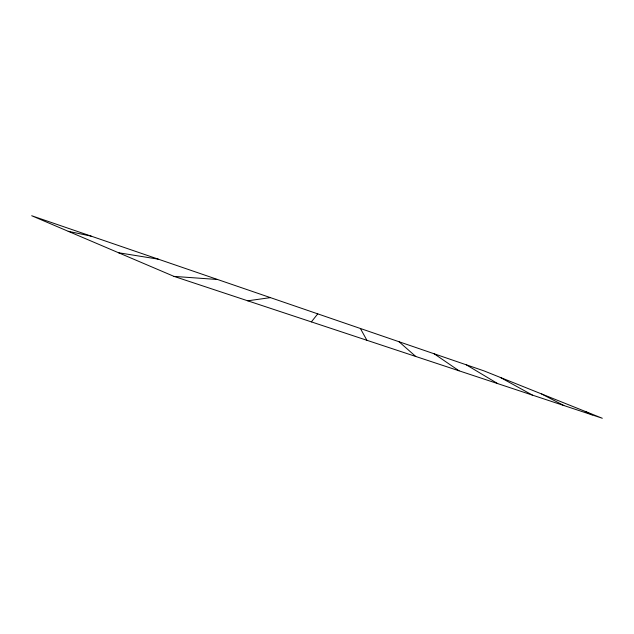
<?xml version="1.0" encoding="UTF-8"?>
<svg xmlns="http://www.w3.org/2000/svg" width="634" height="634" viewBox="0 0 634 634"><rect width="100%" height="100%" fill="white"/><g stroke="black" fill="none" stroke-linecap="round" stroke-linejoin="round"><path stroke-width="0.95" d="M311.381 321.89L317.745 313.862M247.728 300.809L270.417 297.623M174.017 276.392L602.3 418.258L483.901 370.85L31.7 215.742L174.017 276.392L217.597 279.507M118.566 252.76L158.262 259.155M68.218 231.307L91.13 236.125M585.269 411.434L592.291 414.937M541.594 393.952L563.824 405.506M500.297 377.412L532.449 395.117M466.291 364.812L497.722 383.618M434.171 353.796L459.056 370.803M399.016 341.734L415.745 356.459M360.389 328.483L366.896 340.276"/></g></svg>
